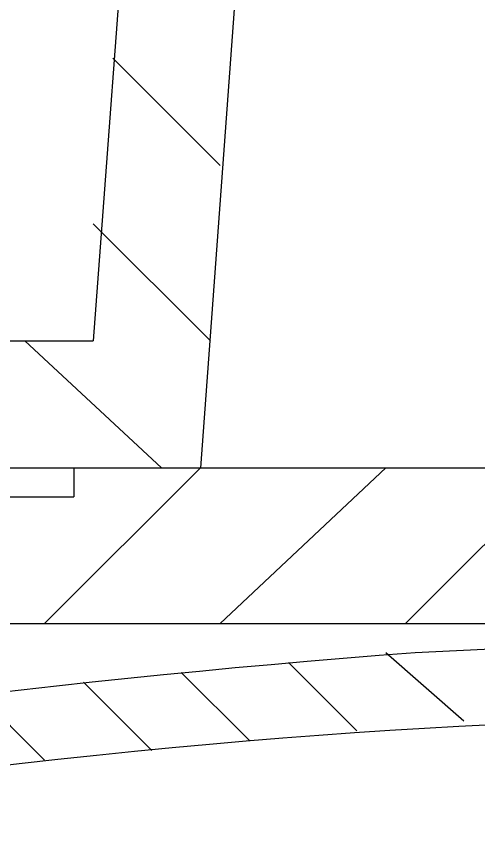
# Model space of a CAD drawing. Header units: millimetres. Extents: x -2210 to 6171, y -6737 to 5572.
# Drawn here: x 54.7 to 146.9, y 2893.6 to 3057.1 of the extents above; entities that cross this region are included whole.
import ezdxf

# ---------------------------------------------------------------- set-up
doc = ezdxf.new("R2010")
doc.units = ezdxf.units.MM
doc.layers.add('1', color=7, linetype='Continuous')

msp = doc.modelspace()

# ---------------------------------------------------------------- linework, layer by layer
at = {"layer": '1', "color": 0, "lineweight": 25}
for points in [[(122.56, 3696.65), (70.03, 2992.37)], [(118.67, 3338.67), (91.43, 2967.07)], [(95.32, 3027.38), (73.92, 3048.79)], [(93.38, 2992.37), (70.03, 3015.71)], [(1.94, 2967.07), (1.94, 2992.37), (70.03, 2992.37)], [(83.65, 2967.07), (56.41, 2992.37)], [(1.94, 2967.07), (558.36, 2967.07)], [(60.3, 2935.95), (91.43, 2967.07)], [(66.14, 2967.07), (237.34, 2967.07)], [(66.14, 2967.07), (66.14, 2961.24)], [(95.32, 2935.95), (128.39, 2967.07)], [(132.29, 2935.95), (163.41, 2967.07)], [(1.94, 2961.24), (66.14, 2961.24)], [(1.94, 2961.24), (1.94, 2935.95), (214, 2935.95)], [(143.96, 2916.49), (128.39, 2930.11)], [(122.56, 2914.54), (108.94, 2928.16)], [(101.16, 2912.6), (87.54, 2926.22)], [(81.7, 2910.65), (68.08, 2924.27)], [(60.3, 2908.71), (46.68, 2922.33)]]:
    msp.add_lwpolyline(points, dxfattribs=at)
for points in [[(214, 2934), (214, 2934), (134.23, 2930.11), (134.23, 2930.11), (-19.47, 2918.44), (-165.38, 2891.2), (-311.29, 2840.61), (-311.29, 2840.61), (-373.55, 2815.32), (-373.55, 2815.32)], [(237.34, 2920.38), (237.34, 2920.38), (169.25, 2916.49), (169.25, 2916.49), (-103.12, 2908.71), (-661.49, 2784.19), (-715.96, 2455.4), (-715.96, 2455.4), (-719.85, 2420.38), (-719.85, 2420.38)]]:
    msp.add_open_spline(points, degree=3, knots=[0, 0, 0, 0, 1, 1, 1, 2, 2, 2, 3, 3, 3, 3], dxfattribs=at)

doc.saveas('drawing.dxf')
